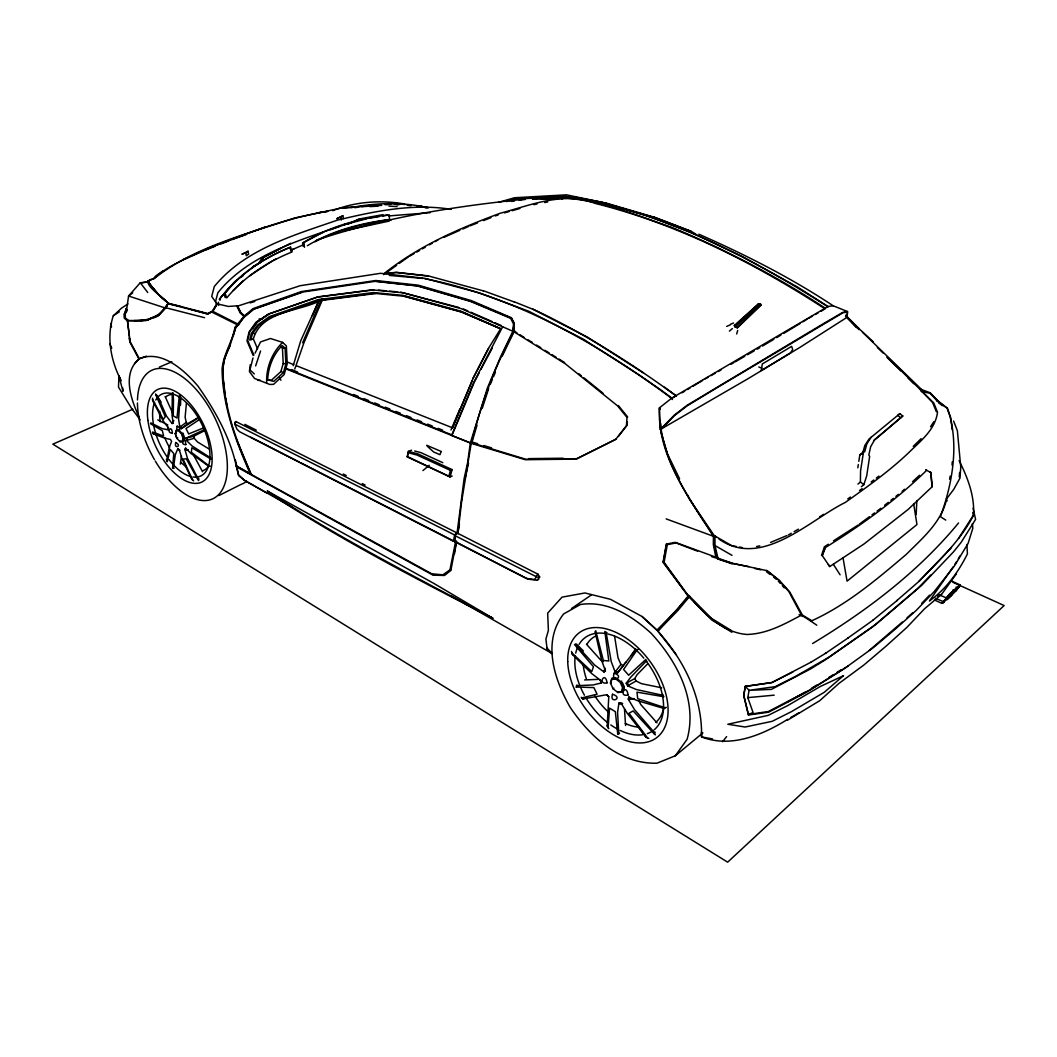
<?xml version="1.0" encoding="UTF-8"?>
<svg xmlns="http://www.w3.org/2000/svg" width="1057" height="1057" viewBox="0 0 1057 1057"><rect width="100%" height="100%" fill="white"/><g stroke="black" fill="none" stroke-linecap="round" stroke-linejoin="round"><path stroke-width="1.5" d="M168.42 429.882L168.288 427.385L168.42 429.882L162.382 428.68L150.834 422.892L150.517 423.725L162.368 430.701L163.637 436.131L152.538 432.022M716.99 558.004L714.215 545.095L714.136 535.516L690.393 500.463M660.268 409.112L659.409 407.883L660.334 429.486L747.735 378.882L800.043 347.304L847.027 317.325L847.437 311.511L833.167 305.764L828.041 306.517L671.803 398.079L659.409 407.883C657.031 455.541 689.005 498.045 713.435 536.295L713.343 544.606L716.051 558.241M857.901 484.093L860.398 482.005L860.543 471.158L863.529 451.749L864.666 451.841L866.859 443.821L871.127 437.254M454.47 541.171L526.28 578.443L534.498 579.474L536.256 577.175L539.678 576.963L538.013 574.228L457.166 533.005L235.936 421.584L234.971 422.311L234.786 424.121L236.94 429.129L239.503 431.679L453.479 541.25L454.47 541.171L455.223 535.278L457.166 533.005M608.792 728.683L607.22 725.604M180.549 405.135L180.707 397.709L179.426 395.107M180.047 397.379L178.593 419.127L179.835 427.2L181.236 428.706L198.161 417.991M737.68 330.471L736.676 333.972M120.326 379.067C110.747 359.988 106.361 336.536 113.297 315.792L121.502 308.142L127.963 303.967M502.26 356.103L513.953 331.819L514.191 323.548L511.363 318.157L471.092 301.285L418.347 285.918L375.896 281.215L301.813 292.181L253.574 309.106L244.709 316.545L235.751 327.511L229.831 346.062L224.467 358.693L222.736 369.567L223.925 388.117L226.978 406.205M118.516 386.637L118.926 375.83M952.08 465.159L952.212 462.001M193.603 480.869L191.872 478.927M179.28 396.23L176.968 418.017L173.216 415.824L173.493 399.942L172.938 392.636L172.317 393.019L172.066 415.348L173.189 423.223L172.053 423.513L166.451 415.996L160.36 402.136L155.564 393.944M471.078 443.293L525.25 459.703L576.131 459.121L615.702 439.395L626.431 425.641L626.999 417.423L617.632 405.901L565.284 363.78L513.913 331.766L514.323 323.521L511.403 317.734L471.25 300.571L418.427 285.205L375.856 280.501L301.377 291.573L253.085 308.618L244.431 315.845L238.671 324.737L235.724 327.525L233.016 336.496M608.766 696.722L606.731 694.713L608.766 696.722L607.207 726.489M916.142 514.614L916.855 500.556M168.208 303.372L165.698 308.023L159.131 315.078M250.218 364.784L249.426 371.562L254.539 378.472L269.786 384.457L273.552 384.352L284.161 374.588L287.24 363.74L286.355 345.877L282.589 342.389L270.473 338.504L260.537 341.94L255.067 353.157M627.343 421.954L627.118 425.244L618.345 436.488M959.267 476.971L959.584 472.413M172.053 423.513L173.863 420.554M655.34 734.866L654.534 734.192L655.01 732.039M186.428 403.113L185.12 417.224L186.243 422.377L187.578 423.738L198.69 417.277M461.856 499.604L457.879 533.851M847.027 317.325L847.569 311.947L842.852 312.819L719.447 386.241L687.301 405.729L674.564 415.533L661.061 429.367M828.358 564.53L829.732 566.565L863.899 544.064L907.95 509.593L932.115 486.775L930.913 472.624L930.081 472.069M181.46 455.963L180.324 464.182M452.158 476.046L450.071 476.905L407.275 456.941L408.412 451.392L411.556 450.19M173.189 423.223L173.295 422.258L172.132 422.549M576.237 687.235L576.937 684.949M608.119 727.956L609.519 708.137L615.333 711.638L617.737 734.047M761.701 368.153L762.256 363.991L791.64 346.379L792.71 349.484L790.477 352.906L761.146 370.611L761.701 368.153L758.807 366.99M514.191 323.548L512.883 331.251L500.529 356.975L487.409 387.972L470.339 442.883L467.604 462.755L464.142 478.464L457.02 533.389M471.211 443.293L461.883 500.014M618.926 703.05L621.675 703.724L618.926 703.05L617.592 712.365L618.781 733.69L617.711 733.849M760.393 304.165L758.12 304.125L734.324 325.556L735.157 327.062L737.284 327.829L760.961 305.143L760.432 303.914L758.12 304.125L758.688 305.116L760.961 305.143L758.979 303.65L736.808 323.772M234.786 424.121L455.223 535.278L454.457 541.541L528.183 579.157L537.128 580.28L538.845 579.157M858.826 461.328L859.83 454.893L863.529 451.749M857.822 467.802L858.324 464.552M168.433 428.045L163.003 420.594L152.565 400.431L152.657 398.172M811.353 662.012L771.769 682.637L745.317 686.323L743.692 695.572L748.488 715.008L768.558 712.22L806.478 692.282L844.318 668.632L873.148 647.796L895.398 629.047L916.102 610.536L934.031 591.775L954.207 566.261L968.08 543.47L972.81 528.315L972.4 523.664M787.729 719.302C762.493 734.945 731.061 748.369 701.557 736.914C702.548 697.263 683.945 659.991 657.784 631.121L688.86 596.425L664.1 562.337L667.297 544.659L676.057 542.954L697.594 551.186M455.699 541.131L449.952 569.855L443.068 574.704L432.392 574.189M454.457 553.987L456.571 541.594M456.518 541.065L450.863 570.37L444.389 575.47L432.987 575.153L236.385 466.705C230.624 438.166 214.901 410.103 197.87 386.003C184.169 370.003 161.615 349.405 139.313 358.759L130.024 341.411L127.448 320.641L146.328 320.258L159.012 314.814L168.195 303.65L180.152 306.319M457.853 533.349L459.438 524.074M174.048 468.291L172.595 468.172L173.784 453.572L170.243 449.397L167.217 461.803M949.609 479.257L950.151 476.126M848.176 666.016L810.402 689.666L768.32 711.506L748.62 714.44L753.06 712.497L747.788 697.62L749.096 690.327L745.317 686.323L743.811 695.321L748.488 715.008M453.479 541.25L454.576 535.252L456.347 533.032M295.101 217.834C246.902 234.059 193.933 246.915 153.661 278.942C135.573 280.766 167.046 299.342 168.155 303.663L207.753 314.008L212.761 311.379L217.214 303.861L228.378 306.438L236.887 305.856L240.824 312.885L244.709 316.545L253.746 309.212L302.328 292.234M173.361 468.423L175.303 454.735L177.748 448.895L179.65 450.123L177.748 448.895M407.275 456.941L408.412 451.392L417.766 453.849L452.105 469.599L450.071 476.905L407.474 456.598M465.014 478.847L468.502 463.138M211.281 459.148L209.947 456.637M249.716 340.143L251.394 333.272L257.802 324.843L269.482 316.572L318.038 299.66L373.425 292.551L403.166 295.379L460.799 311.181L501.031 328.819L461.024 311.934L403.523 296.145M257.525 348.784L253.35 338.927C261.29 310.917 298.801 311.762 320.363 300.598M472.717 378.789L488.4 348.48L500.595 328.872L462.305 312.092L404.95 296.343L373.901 293.317L318.646 300.399L270.235 317.245L258.701 325.437L252.464 333.602L250.879 339.812L253.35 338.927M177.721 437.942L176.889 438.325L175.303 433.542L177.008 429.763M219.922 300.294L220.702 297.294L236.676 280.29M179.598 441.35L182.174 441.364L182.98 438.298L181.527 433.938L178.673 430.846L176.109 430.86L175.317 433.925L176.757 438.272L180.007 441.707L182.848 441.734L183.733 438.338L182.134 433.529L179.003 430.133L176.175 430.146M628.268 699.166L629.43 699.589L629.985 697.475L628.809 697.118L628.268 699.166L634.464 709.538L654.653 732.911M184.275 439.091L182.848 441.734M237.349 306.2L300.201 285.707L380.48 273.314L424.557 278.295L479.085 292.842L528.883 311.3L583.292 339.165L639.3 375.076L660.414 389.637L671.803 398.079L672.411 399.506M623.907 688.411L622.256 692.005L617.909 692.507L613.034 688.728L610.457 683.007L611.673 678.528L615.372 677.563M610.695 683.483L611.805 679.426L615.729 678.938L620.182 682.32L622.533 687.605L621.41 691.661L617.46 692.11M255.635 365.894L260.577 351.003M448.908 475.941L450.454 470.405L452.105 469.599M622.256 692.005L624.317 686.918L622.375 682.558M283.448 372.513L285.879 363.938L285.086 348.189L282.193 345.52C273.05 354.65 268.346 367.149 267.619 379.859L273.776 381.379L283.448 372.513L280.898 371.549L271.411 380.229L268.016 379.952M280.898 371.549L283.21 363.423L282.43 348.11L280.607 346.432M477.051 425.099L472.083 441.945L470.339 442.883L451.643 435.431L473.47 382.872L502.656 326.772L512.883 331.251L514.64 330.392M166.768 461.235L169.252 447.494L171.604 441.43L170.468 439.448L164.482 438.06L153.305 433.819L152.604 432.723M293.212 365.682L300.743 340.764L318.804 300.783L312.383 315.607M124.7 313.731L126.364 308.38L124.7 313.731L124.964 317.946L128.095 320.311M166.345 459.967L166.57 459.28M482.269 408.332L488.651 388.593M861.376 486.709L863.873 484.635L866.714 475.822L869.647 456.386L868.828 454.999L870.677 446.701L874.562 439.871L902.797 415.996L899.784 413.697L869.052 439.025L864.785 445.592L862.578 453.612L859.83 454.893M252.993 357.953L249.928 369.831L254.275 373.914M566.618 198.306L567.054 196.972L570.014 196.985M127.157 309.78L126.153 312.859L128.584 296.026L140.277 282.734L147.636 282.153M198.663 480.591L198.848 478.702M828.305 544.223L824.486 546.76L821.553 555.229L822.24 555.559L825.57 547.434C861.627 524.999 896.283 500.08 926.672 470.299L930.913 472.624M294.784 369.038L303.874 342.944L322.755 299.118M688.781 595.276L677.035 609.506L656.886 630.21L642.061 616.508L610.51 599.319L584.944 592.964L562.033 597.139L547.671 613.139L548.385 630.448L545.901 639.036L547.13 649.104L552.058 653.543L462.107 602.041M635.191 650.293L617.367 673.177L615.121 672.041L620.948 664.417L618.028 657.877L614.579 636.182M383.651 274.635L384.021 273.644C418.44 246.07 459.134 228.378 500.212 213.25C531.024 205.084 563.672 191.119 595.421 203.459C677.722 224.058 754.249 262.982 825.121 308.908L825.398 308.327C776.987 276.392 725.221 249.386 671.618 227.268C636.182 215.033 600.151 200.143 562.469 197.844L562.033 199.192M802.316 615.676L810.891 621.172C846.591 605.133 876.61 579.566 906.193 554.463C921.981 538.674 940.545 523.109 946.279 500.582M940.704 515.869C952.846 482.322 959.518 442.592 947.442 408.121L938.008 401.118L930.9 393.468L921.07 391.341L923.805 391.434M440.954 452.052L439.95 454.682L433.687 452L427.226 446.186M229.831 346.062C224.996 355.628 221.587 366.224 223.304 377.032M235.011 423.949L235.936 421.584M657.784 631.121L677.999 610.378L689.679 596.333L711.374 618.305L731.021 630.316M296.713 365.854L452.528 427.821L472.862 378.855L488.532 348.533M459.716 409.27L450.995 429.961M452.528 427.821L460.178 409.257M459.927 410.05L472.043 381.009M490.382 384.127L492.258 379.701M493.513 376.754L495.389 372.328M302.619 342.798L321.473 298.986M617.367 673.177L625.81 662.224M603.785 670.851L605.199 669.689L605.41 670.865L604.036 672.001L605.053 668.156M111.421 323.112L110.509 326.587M479.376 372.381L474.144 382.528L452.119 434.995L285.8 368.206M480.869 369.488L492.364 347.925M934.454 599.953L941.84 603.375L950.481 593.083L960.139 584.944L956.202 590.612L947.283 599.596M960.232 585.234L950.758 593.188L942.289 603.283L951.789 595.157M943.822 601.023L942.976 602.596L944.35 601.922M952.648 590.123L955.832 590.889L959.558 585.908L946.319 597.879L938.563 594.549M956.03 590.44L960.139 584.944L951.485 580.993M958.276 558.902L959.875 556.035M184.856 449.384L185.556 448.194L186.402 448.697L185.675 449.912L184.856 449.384L187.485 458.315L198.386 479.257M139.313 358.759C121.555 373.491 131.147 399.784 139.141 417.211M191.568 309.595L207.648 313.942L212.734 311.3L217.214 303.861M959.095 460.588C967.657 477.513 974.792 496.01 973.51 515.314C960.166 540.986 938.88 560.897 918.916 581.31M666.346 707.358L665.051 707.741L637.701 698.664L636.961 692.15L663.862 696.748L662.845 695.295L636.433 689.547L627.607 685.834L626.22 683.245L634.742 678.581L637.054 674.736L647.545 663.981M973.074 515.631L958.567 538.462M451.352 209.392C413.195 203.103 374.561 211.255 337.5 220.12C293.635 235.315 244.775 249.188 214.294 286.539L211.704 296.462L216.883 303.689L212.338 311.128L207.74 313.533L168.116 303.174L157.889 294.057L147.584 281.492M167.64 303.821C161.496 316.056 147.399 321.539 134.252 320.562M167.336 305.407L165.645 308.102L128.584 296.026L132.746 292.855M930.53 426.751L933.793 421.73M638.415 649.302L637.146 649.844L623.577 669.477L628.664 675.212L645.827 659.476L646.805 661.431M953.348 566.605L929.447 600.984C946.16 588.974 958.289 572.167 967.419 553.934L966.904 544.5M955 564.094L956.651 561.584M956.347 573.898L941.483 594.496L924.598 608.726L906.8 627.475L886.096 646.131L863.833 665.051L838.848 683.483L819.717 700.712L787.227 720.359M149.235 281.241L148.165 282.536L147.557 281.4L150.57 280.197M252.623 328.767L257.802 321.513L268.676 314.352M675.304 755.781L687.116 739.279C697.884 700.342 677.009 661.206 651.072 633.209C631.822 615.742 607.55 600.336 580.425 604.512L563.619 613.958C541.845 641.771 554.344 679.823 570.199 707.344C589.78 736.425 619.693 764.251 656.978 763.194L675.304 755.781L702.918 732.858M154.296 278.427C169.49 263.827 190.947 257.128 209.603 247.959C244.682 233.861 280.356 220.517 317.536 213.131M626.22 683.245L630.514 677.445L646.289 661.061M631.148 655.578L635.574 648.998M236.847 440.201L251.249 474.395L250.298 473.906C235.619 440.809 222.591 405.928 222.076 369.263C223.278 354.452 232.276 341.834 234.984 327.274L243.916 316.4L244.709 316.545M179.835 427.2L186.243 422.377M947.006 498.336L953.797 489.272L959.981 478.108L960.76 467.247L957.378 430.728L953.599 421.043M605.41 670.865L601.724 660.638L595.038 631.663L595.725 630.752L603.362 660.453L608.819 661.008L604.855 631.478L607.062 632.786M537.128 580.28L539.678 576.963M282.589 342.389C271.94 352.827 266.06 367.704 266.681 382.555M722.565 741.75L726.608 736.61M450.797 569.908L444.204 574.955M958.554 522.977C918.123 571.996 866.74 610.827 812.595 643.528M181.236 428.706L187.578 423.738M219.248 299.342L235.156 281.281M233.227 290.464L243.427 280.528M200.117 419.087L186.006 428.481L188.661 433.938L204.265 427.623M225.207 297.572L223.925 293.899C241.062 272.68 264.673 257.551 289.79 247.43L290.569 247.206L292.155 251.857M185.556 448.194L191.092 453.585L208.85 466.348M665.051 707.741L664.298 708.56L637.728 700.738L628.809 697.118M951.445 547.526L919.326 581.073L896.798 600.653M223.925 293.899L225.009 293.053C242.238 272.23 265.624 257.168 290.569 247.206M921.73 603.336L929.579 595.144M134.569 363.621L139.154 358.852L146.553 356.143M455.329 535.833L535.846 576.475L538.013 574.228M660.334 429.486L674.406 415.044L687.116 405.293L823.205 323.799L842.68 312.436L847.437 311.511M930.86 574.982L917.357 588.841L872.501 627.026L824.856 660.149L810.389 669.041L771.425 689.375L749.096 690.327L775.191 686.654L795.921 676.176L828.873 657.256L876.24 624.026L921.612 585.406L953.599 551.754L961.117 542.4L975.585 519.41L973.087 508.126M913.248 446.358L921.136 438.655M737.284 327.829L760.102 305.618L760.432 303.914L735.157 327.062M902.123 491.399L904.448 489.246M912.574 481.701L919.537 475.24M902.295 622.071L869.277 650.399M906.946 617.909L912.772 612.703M729.383 331.145L732.369 328.568M899.784 413.697L897.737 415.441L900.749 417.74L902.797 415.996M422.972 470.576L429.234 465.265M873.716 440.597L900.749 417.74M748.686 566.578L733.082 563.579L717.386 558.73L732.131 563.896M872.884 620.248L897.221 600.402M884.656 505.272L888.395 502.3M890.892 500.318L893.39 498.336M895.887 496.354L898.384 494.372M209.788 457.351L191.912 445.843L186.442 440.399L185.873 438.232L193.695 436.277L205.164 430.371M871.193 481.952L873.769 479.997M876.332 478.041L878.896 476.086M249.571 275.851L272.217 260.92M617.909 692.507L618.728 691.899M416.775 206.419L417.819 205.692L428.613 207.793M611.673 678.528L616.006 677.999L620.908 681.725L621.727 681.104M613.034 688.781L613.853 688.173M610.457 683.007L611.276 682.399M859.315 524.166L869.475 516.675M872.012 514.799L874.549 512.936M877.099 511.06L880.904 508.245M387.443 271.926L396.666 265.294M399.216 263.457L408.372 256.891M847.78 498.917L850.396 497.054M859.526 490.501L862.129 488.638M847.674 638.203L873.346 619.983M163.069 270.79L155.63 276.062L153.516 278.678L147.557 281.4L158.193 294.348L165.989 301.364M342.864 215.787L336.892 218.667L342.864 215.787L343.261 218.627M571.454 608.568L591.299 594.999M825.425 653.398L848.11 637.952M245.792 252.768L248.091 251.236L248.593 254.195L246.281 255.741L245.792 252.768L241.894 254.235L248.091 251.236M113.297 315.792L119.375 311.802M833.497 540.814L858.033 525.104M819.637 516.847L823.68 514.323M811.393 688.358L816.612 685.095M828.794 677.484L832.929 674.894M837.078 672.305L841.213 669.728M240.256 277.568L242.951 275.89M810.93 662.25L825.861 653.147M800.123 323.455L783.713 333.404M802.831 321.804L806.914 319.32M627.607 685.834L636.103 680.999L641.507 683.681L661.761 687.803M185.873 438.232L204.041 429.869M681.963 392.808L684.711 391.169M687.446 389.531L690.195 387.893M692.93 386.254L702.535 380.507M762.573 346.009L773.856 339.284M776.67 337.606L780.898 335.082M303.148 246.307L302.606 243.097L303.663 242.476C329.44 226.502 359.354 218.403 389.253 214.809L389.544 219.618C363.912 223.463 338.068 229.633 315.012 241.776M790.53 717.663L798.92 712.788M735.236 361.824L744.789 356.301M747.524 354.729L754.341 350.792M757.076 349.22L759.811 347.634M788.39 534.934L791.244 533.283M794.084 531.645L798.365 529.187M409.772 256.085L413.987 253.667M416.802 252.068L419.616 250.456M422.417 248.844L425.231 247.246M429.446 244.828L432.26 243.229M435.061 241.617L437.875 240.005M705.323 378.882L708.177 377.243M711.031 375.618L715.325 373.187M718.179 371.562L721.033 369.937M731.021 364.242L733.875 362.617M808.275 318.487L812.489 316.096M815.291 314.497L818.105 312.898M820.906 311.3L823.72 309.701M734.324 325.556L735.632 324.829M787.914 701.703L806.174 691.622M307.362 245.726C332.294 230.492 361.269 223.053 390.033 219.446M726.688 326.402L730.334 324.829M730.493 324.248L733.571 323.019M302.606 243.097L322.887 232.408M280.184 248.633L261.938 258.238L258.529 263.563L253.019 266.694L260.339 262.625L263.735 257.3L290.622 243.269M618.781 733.69L619.561 733.281M218.918 495.535L241.049 484.41A70.026 36.929 64.6 0 0 246.677 481.265M792.869 671.988L772.086 682.439L745.211 686.469M616.403 438.985L576.831 458.698L525.963 459.293L471.462 442.751C481.133 403.985 494.808 366.184 514.178 331.171L516.979 332.915M941.84 603.375L943.373 602.609M937.625 596.293L941.483 594.496M183.733 438.338L184.565 437.955L182.98 433.145L182.134 433.529M180.007 441.707L180.853 441.324M175.303 433.542L176.136 433.159M182.702 259.797L209.63 247.682L266.245 226.608M273.604 260.075L276.564 258.74M443.742 237.415L459.861 230.281M462.794 228.986L468.661 226.396M208.757 466.441L210.435 466.203M290.873 250.245L304.257 244.378M290.688 252.504C266.298 262.48 243.572 277.515 226.713 297.942L225.009 293.053M132.799 409.218L52.85 444.165L727.652 862.168L1004.15 605.555L953.031 582.367M157.744 315.673L146.685 320.456L140.568 320.773M154.111 317.734L158.259 315.937M332.678 210.713C354.848 201.689 380.256 199.852 403.814 203.856M159.237 314.92L146.936 320.205L134.754 320.826L127.184 320.575L124.264 318.197L123.999 313.863M159.369 367.096L171.829 361.824M770.579 542.426L786.91 535.555M357.028 219.922L363.595 218.707M290.886 250.073L293.952 248.844M206.128 249.822L215.284 246.215M221.389 243.81L229.025 240.798M470.14 225.815L477.566 222.908M483.498 220.596L490.91 217.689M495.363 215.945L498.323 214.782M330.484 229.713L345.679 224.322L366.99 218.627M232.078 239.595L246.03 234.68M316.545 240.124C382.806 217.782 452.541 206.67 521.947 199.443M571.56 651.469L571.718 652.764L591.748 671.605L593.466 666.729L574.493 644.559L576.461 644.057L583.398 650.967M340.473 226C296.779 241.287 248.051 255.292 217.861 292.736L215.509 301.694L216.804 304.35M506.567 201.557L514.112 199.178L566.182 196.391L574.162 198.082M250.099 302.883L254.79 301.483M186.442 440.399L194.263 438.311L197.514 441.971L209.365 449.172M498.693 202.31L514.495 197.751L566.526 194.832L600.112 201.874L647.479 215.747L691.78 232.659L742.714 256.798L797.203 286.843L828.041 306.517M504.453 212.88L509.078 211.559M512.169 210.673L519.899 208.48M581.231 697.276L581.601 697.924L597.099 694.198L593.875 687.592L576.329 687.024M601.261 682.981L600.297 679.876L601.261 682.981L593.268 684.936L576.488 685.729M351.439 222.604L342.97 224.982L350.065 223.331L358.693 219.076L383.017 214.65M342.666 231.1L389.135 221.098M629.43 699.589L634.121 698.545M294.546 218.006L341.173 208.07L363.833 206.221M606.731 694.713L582.803 698.968L581.601 697.924M142.114 282.748L148.693 281.387M756.587 546.495L759.811 545.861M562.469 197.844L567.054 196.972M533.798 204.648L536.93 204.041M544.659 202.548L547.764 201.953M366.739 218.165L369.884 217.61M351.069 207.648C376.332 202.667 402.545 201.913 427.755 207.648M354.703 207.687L358.442 207.172M360.86 206.644L364.599 206.128M368.549 218.363L379.437 216.553M382.542 216.024L387.206 215.258M317.192 212.972L327.168 211.506M317.774 212.814L327.789 211.347M511.363 201.438L514.495 200.989M519.185 200.302L525.448 199.39M373.742 289.658L317.959 296.858L268.888 313.929L256.732 322.504L249.756 331.66L247.682 340.526L253.891 355.139M321.975 300.386L375.446 293.542M688.86 596.425L689.679 596.333M259.018 319.003L262.162 318.659M943.214 601.578L935.379 598.262M619.561 703.724L622.652 703.394M388.632 215.932L430.054 212.682M385.514 221.243L388.738 220.926M384.92 220.49L391.288 219.909M747.788 697.62L774.16 695.176M389.28 275.401L422.959 278.453M252.464 333.602L254.737 333.391M584.574 679.955L598.183 679.374M388.725 273.235L396.56 272.547L428.402 276.115M368.655 205.626L375.024 205.177M384.576 204.49L390.931 204.041M372.341 205.6L375.526 205.375M386.677 204.569L391.447 204.239M369.329 205.639L375.711 205.19M385.277 204.53L391.658 204.08M341.173 208.07L359.023 206.881M362.274 206.657L381.749 205.362M532.609 199.284L566.446 197.21M540.788 199.192L550.618 198.584M557.184 198.188L567.014 197.567M542.571 199.258L566.658 197.778M369.897 206.617L377.944 206.155M156.555 394.935L161.06 402.043M257.657 380.375L260.207 380.322M185.675 449.912L188.397 449.859M528.725 458.632L563.17 458.223M531.697 198.478L563.447 198.333M572.96 196.998C664.945 213.263 750.008 256.745 828.001 306.86M717.452 557.779L675.331 542.333L666.571 544.051L663.307 562.073L683.694 589.832M127.448 320.641L128.307 320.509M282.43 348.11L285.086 348.189M439.342 574.731L432.868 574.427L251.024 474.316C240.335 449.806 230.135 424.874 225.775 398.317M388.897 206.102L397.102 206.617M378.498 290.107L386.426 290.847M389.597 291.151L397.524 291.891M400.682 292.181L458.712 307.455M394.79 204.133L399.427 204.582M407.143 205.335L410.235 205.639M955.964 587.23L958.686 587.507M394.076 204.08L398.714 204.543M394.591 204.278L397.683 204.596M375.46 281.4L417.304 285.958L470.352 301.364L510.637 318.316L513.477 323.878L512.883 331.251L513.913 331.766M929.988 393.349L941.932 404.435M582.803 698.968L583.689 699.087M656.886 630.21L657.718 630.316M393.059 202.838L397.591 203.486M400.603 203.922L405.148 204.569M408.174 205.058L411.226 205.6M733.214 545.927L736.267 546.469M739.305 547.024L742.344 547.579M712.524 738.935L701.557 736.914L701.412 731.959M576.686 197.738L584.468 199.192M587.573 199.773L606.242 203.235M596.769 201.821L606.256 203.605M572.881 196.813L606.11 203.063L653.556 217.002L691.067 231.404M283.21 363.423L285.879 363.938M417.515 205.864L426.83 207.687M425.918 207.727L417.819 205.692M754.777 568.468L760.776 569.815M810.891 621.172L816.784 625.202M165.645 307.706L204.556 317.695M414.688 451.009L420.924 452.634L442.804 462.689M940.241 516.582L945.738 520.097M408.266 452.74L417.066 455.078L450.454 470.405M424.557 278.638C515.882 296.7 597.852 343.406 671.776 398.449L676.15 395.833L664.443 387.232M483.34 290.886L428.138 275.864L396.269 272.31L384.021 273.644M607.828 204.054L653.371 217.319L690.816 231.681M919.815 388.884L929.698 392.609L937.176 400.999M473.06 442.288L477.685 443.689M483.855 445.565L491.584 447.904M635.759 649.408L637.146 649.844M714.136 535.516L731.695 545.65M716.289 557.594L732.686 563.355L767.21 570.714L779.286 580.306L789.817 592.065L802.369 615.029L811.34 620.433M251.024 474.316L236.662 466.084M483.023 290.635L514.336 301.985M666.148 518.895L713.435 536.295M153.305 433.819L153.978 434.083M653.292 216.791L691.04 231.232L695.77 234.073M711.44 556.484L714.519 557.66M620.988 703.05L627.356 713.449L646.157 737.337L648.8 738.407M514.085 301.747L533.257 309.41L587.56 337.196L643.502 372.949M925.707 469.665L926.394 469.942M385.263 407.183L389.795 409.006M395.847 411.424L400.392 413.247M406.443 415.665L410.988 417.475M417.039 419.906L421.571 421.717M427.623 424.134L432.168 425.958M353.527 394.486L358.059 396.309M364.11 398.727L368.642 400.537M374.68 402.955L379.212 404.765M438.166 428.362L442.632 430.146M470.299 442.949L285.086 368.523M286.328 361.639L293.74 364.652M291.494 369.554L297.572 372.038M157.784 419.867L167.812 424.94M426.737 445.288L441.39 451.55M463.349 308.961L467.881 310.943M470.893 312.251L491.994 321.473M495.006 322.781L501.031 325.424M502.656 326.772L461.143 308.631L403.153 292.789L373.042 289.962L317.232 297.162L268.174 314.233L255.953 322.293L249.056 331.964L246.968 340.83L253.178 355.456M698.809 234.192C745.277 254.631 790.795 277.687 833.167 305.764M714.215 545.095L732.012 555.348M620.948 664.417L623.062 665.395M799.079 614.619L802.844 616.442M824.486 546.76L825.187 547.103L822.24 555.559L829.732 566.565M211.783 312.079L237.429 324.829M244.841 424.372L256.336 430.173M343.3 474.025L346.22 475.505M362.247 483.591L365.167 485.057M615.518 670.918L617.843 672.093M212.734 311.3L238.076 324.182M532.926 309.146C583.741 332.929 631.174 363.132 676.48 396.084M250.72 437.175L299.316 462.028M300.743 462.755L454.854 541.594M492.839 618.253C416.735 577.466 339.416 538.581 267.262 490.963L434.07 583.543L492.839 618.253C416.603 579.091 340.288 539.612 268.478 492.654M292.459 507.307L244.524 480.38L238.433 474.712L236.385 466.705M236.213 465.899L250.298 473.906M267.091 493.196L244.524 480.38L238.684 475.676L235.381 459.94M450.81 595.58L459.28 600.429M716.236 537.471L713.581 535.925C691.133 501.507 664.708 465.093 660.334 423.249M718.892 539.017C761.582 569.089 808.486 520.718 845.428 502.352C867.216 486.815 889.148 471.316 908.558 452.819C920.317 441.205 935.313 429.789 937.533 412.23L933.767 402.981L887.761 357.477M667.297 544.659L666.333 544.091L663.03 562.284L688.781 596.928M571.718 652.764L572.788 654.653M731.906 632.271L711.665 619.917L689.296 597.311M519.78 334.659L523.981 337.275M528.183 339.878L532.384 342.494M536.586 345.111L540.774 347.727M544.976 350.343L549.178 352.959M551.979 354.703L556.18 357.319M558.981 359.063L564.57 362.551M603.27 661.735L600.812 660.149L586.49 644.242M210.277 458.619L191.845 447.772L191.343 452.29L209.392 466.163M936.568 400.577L946.874 408.094M604.036 672.001L594.734 665.117L575.616 644.347M938.497 402.73L942.434 405.663M845.626 315.184L859.196 328.753M845.574 316.215L873.399 341.979M860.398 482.005L863.873 484.635M600.746 680.47L591.682 673.547L572.181 654.283M766.484 571.745L770.104 574.519M773.724 577.294L776.129 579.144M766.497 570.423L778.745 580.148L788.866 591.55L801.457 615.068C784.347 624.238 766.735 634.015 746.837 634.464C725.194 632.799 708.415 617.222 694.277 602.107M578.747 373.689L581.297 375.737M583.847 377.785L602.992 393.191M127.355 319.743L125.453 318.21L125.188 313.982M198.148 418.44L199.046 419.18M244.431 315.845L240.851 312.687L237.468 305.737M552.058 653.543L546.998 648.06M159.818 295.603L166.504 301.628M642.061 616.508L657.454 630.54L676.308 654.798M243.916 316.4L240.111 312.859L236.887 305.856M862.525 332.255L922.602 390.522M877.35 347.515L883.137 353.051M886.81 357.226L900.934 370.967M907.923 377.891L913.75 383.651M921.929 391.447L932.631 402.558L936.343 411.702M848.044 318.078L859.011 329.652M847.714 318.461L856.421 327.63M180.377 426.473L181.817 428.019M778.335 581.191L780.317 583.424M782.299 585.67L784.294 587.903M152.459 287.491L157.665 293.41M147.742 292.512L140.277 282.734M654.534 734.192L633.143 710.925L628.994 713.25L647.505 737.905M618.319 405.505L627.686 417.026M656.978 722.869L640.806 704.57L638.666 700.54M140.237 419.854L131.676 408.517L118.529 387.139M148.72 282.457L151.534 286.236M932.115 486.775L930.741 472.334M685.623 592.475L687.565 595.117M639.749 728.233L646.157 737.337M833.365 564.332L840.09 574.81M152.485 399.242L163.32 419.378L165.275 416.709L155.723 394.697M279.259 377.56L280.924 380.229M535.846 576.475L536.256 577.175M634.742 678.581L636.103 680.999M193.801 455.461L202.534 471.726M627.263 682.809L628.704 685.464M138.929 358.997L129.945 342.23L129.126 337.976M165.117 396.454L172.635 413.023M667.562 454.1L679.598 478.808M687.38 494.782L689.508 499.142M121.278 380.745L118.78 375.618L122.969 391.275L122.784 388.091M198.108 480.05L186.309 458.844L183.072 459.042L192.691 480.261M109.73 343.604L111.751 348.097M620.908 681.725L623.498 687.539M191.845 479.455L181.949 458.593L179.188 449.569M947.416 409.442L950.666 417.502L952.317 429.869M615.121 672.041L611.21 661.576L606.176 632.562M130.381 342.138L129.588 338.015M290.318 248.99L291.375 252.095M946.464 498.613L947.191 500.912M661.22 432.842L667.112 452.581M193.695 436.277L194.263 438.311M186.745 438.166L187.34 440.399M972.85 512.447L973.51 515.314M717.941 558.281L714.981 545.452L714.955 535.78M110.893 323.984L111.527 326.97M842.997 557.66L847.067 581.165L916.961 524.549L913.671 503.845M303.663 242.476L304.495 247.285M225.273 395.318L223.608 381.656M340.896 217.174L341.305 220.028M127.474 320.852L129.403 336.456M218.35 302.183L218.667 305.433M662.765 694.423L662.845 695.295M624.489 708.917L625.585 725.459M203.565 428.376L203.657 429.578M660.585 423.395L660.757 431.322M137.476 399.969A71.11 36.453 64.5 0 1 193.18 386.228A71.11 36.453 64.5 0 1 222.987 488.4A71.11 36.453 64.5 0 1 155.3 461.063M154.454 459.61A71.11 36.453 64.5 0 1 137.45 402.994M155.749 400.022A45.306 23.254 64.4 0 1 202.098 424.755A45.306 23.254 64.4 0 1 192.876 476.971M191.357 476.694A45.306 23.254 64.4 0 1 169.014 459.557M167.059 456.849A45.306 23.254 64.4 0 1 153.49 424.399M153.239 422.866A45.306 23.254 64.4 0 1 154.586 402.479M186.296 466.85A41.5 21.325 64.5 0 1 180.668 462.16M169.569 447.613A41.5 21.325 64.5 0 1 164.733 437.704M160.241 421.769A41.5 21.325 64.5 0 1 159.739 411.292M165.553 397.049A41.5 21.325 64.5 0 1 172.489 394.34M208.81 465.741A41.5 21.325 64.5 0 1 202.997 470.682M652.909 730.77A57.607 35.357 53.9 0 1 647.32 733.637M642.63 734.76A57.607 35.357 53.9 0 1 620.155 730.44M617.367 729.013A57.607 35.357 53.9 0 1 610.801 724.943M608.33 723.133A57.607 35.357 53.9 0 1 586.886 699.364M584.442 695.215A57.607 35.357 53.9 0 1 580.874 688.015M579.659 685.121A57.607 35.357 53.9 0 1 575.219 656.001M575.735 653.134A57.607 35.357 53.9 0 1 577.598 647.294M579.091 644.36A57.607 35.357 53.9 0 1 606.242 633.672M607.894 634.002A57.607 35.357 53.9 0 1 643.805 658.167M646.792 661.907A57.607 35.357 53.9 0 1 654.124 729.832M638.943 727.203A52.744 32.529 54 0 1 625.242 723.464M608.436 712.088A52.744 32.529 54 0 1 594.853 695.995M586.41 678.938A52.744 32.529 54 0 1 583.239 664.879M586.965 644.215A52.744 32.529 54 0 1 595.804 635.997M663.598 708.375A52.744 32.529 54 0 1 655.763 722.354M172.397 433.04C165.619 433.621 171.459 423.196 172.397 433.04M177.14 426.156C174.934 433.185 183.905 430.12 177.232 426.143M607.075 682.835C597.139 685.24 605.053 670.125 607.075 682.835M175.766 442.539C173.559 449.714 182.755 446.094 175.766 442.539M614.091 673.203C610.655 683.654 625.718 676.969 614.091 673.203M185.847 444.587C178.831 445.182 185.213 434.546 185.847 444.587M612.518 694.264C609.03 704.649 624.304 697.884 612.518 694.264M628.03 695.004C617.777 697.528 626.299 681.963 628.03 695.004M843.446 675.727L824.249 692.309L791.693 711.52L772.178 721.323L745.119 727.018L727.811 724.256L768.188 715.364L787.716 705.6L820.311 686.482L843.446 675.727M147.901 420.382A51.264 26.266 64.5 0 0 200.79 482.481A51.264 26.266 64.5 0 0 190.643 404.421A51.264 26.266 64.5 0 0 147.901 420.382M567.728 661.629A65.204 39.981 53.9 0 0 644.255 742.661A65.204 39.981 53.9 0 0 641.665 651.416A65.204 39.981 53.9 0 0 567.728 661.629"/></g></svg>
